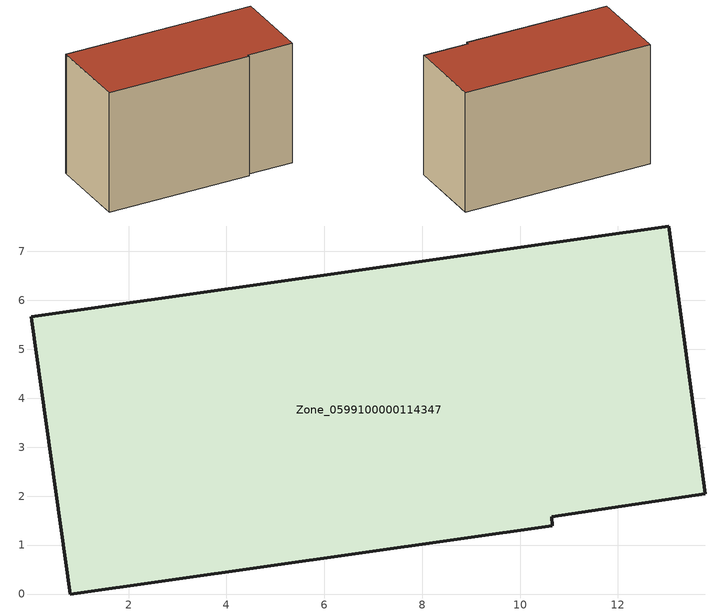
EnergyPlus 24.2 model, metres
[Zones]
Zone_0599100000114347
 floor ground (C_G): 10.65,1.58 10.66,1.4 0.81,0 0.02,5.59 0.01,5.66 13.04,7.52 13.79,2.04 z0
 wall outside (C_F): 0.02,5.59 0.81,0 10.66,1.4 10.65,1.58 13.79,2.04 13.04,7.52 0.01,5.66 0.02,5.59 z0:8.48
 roof outside (C_R): 13.79,2.04 13.04,7.52 0.01,5.66 0.02,5.59 0.81,0 10.66,1.4 10.65,1.58 z8.48
[BUILDING]
Pand.0599100000114347: North Axis=0; Terrain=City; Loads Convergence Tolerance Value=0.04; Temperature Convergence Tolerance Value=0.4; Solar Distribution=FullExterior; Maximum Number of Warmup Days=25; Minimum Number of Warmup Days=1
[Site:Location]
Rotterdam.The.Hague.AP_ZH_NLD Design_Conditions: Latitude=51.96; Longitude=4.45; Time Zone=1; Elevation=-4.5
[SITE:GROUNDTEMPERATURE:BUILDINGSURFACE]
18, 18, 18, 18, 18, 18, 18, 18, 18, 18, 18, 18
[MATERIAL] Thermal Absorptance=0.9; Solar Absorptance=0.7; Visible Absorptance=0.7
Name | Roughness | Thickness | Conductivity | Density | Specific Heat
G.TI.1992-2005 | MediumSmooth | 0.15 | 0.06 | 540 | 1210
F.TI.1992-2005 | Rough | 0.3 | 0.12 | 1920 | 840
R.TI.1992-2005 | MediumRough | 0.2 | 0.08 | 1500 | 1000
[CONSTRUCTION]
C_G: G.TI.1992-2005
C_F: F.TI.1992-2005
C_R: R.TI.1992-2005
[ZONE]
Zone_0599100000114347: Type=1; Multiplier=1; Ceiling Height=Autocalculate; Volume=Autocalculate; Floor Area=autocalculate; Part of Total Floor Area=Yes
[ZONEINFILTRATION:DESIGNFLOWRATE]
Infil_Zone_0599100000114347: Zone or ZoneList or Space or SpaceList=Zone_0599100000114347; Schedule=AlwaysOn; Design Flow Rate Calculation Method=Flow/Area; Flow Rate per Floor Area=0.0015; Constant Term Coefficient=1; Temperature Term Coefficient=0; Velocity Term Coefficient=0; Velocity Squared Term Coefficient=0
[HVACTEMPLATE:ZONE:IDEALLOADSAIRSYSTEM]
Zone_0599100000114347: Maximum Heating Supply Air Temperature=50; Minimum Cooling Supply Air Temperature=13; Maximum Heating Supply Air Humidity Ratio=0.0156; Minimum Cooling Supply Air Humidity Ratio=0.0077; Heating Limit=NoLimit; Cooling Limit=NoLimit; Dehumidification Control Type=ConstantSensibleHeatRatio; Cooling Sensible Heat Ratio=0.7; Dehumidification Setpoint=60; Humidification Control Type=None; Humidification Setpoint=30; Outdoor Air Method=None; Outdoor Air Flow Rate per Person=0.00944; Outdoor Air Flow Rate per Zone Floor Area=0; Outdoor Air Flow Rate per Zone=0; Demand Controlled Ventilation Type=None; Outdoor Air Economizer Type=NoEconomizer; Heat Recovery Type=None; Sensible Heat Recovery Effectiveness=0.7; Latent Heat Recovery Effectiveness=0.65
[ZONECONTROL:THERMOSTAT]
ThermostatControl_Zone_0599100000114347: Zone or ZoneList=Zone_0599100000114347; Control Type Schedule=DualSetpointControlType; Control 1=Thermostat_Zone_0599100000114347; Temperature Difference Between Cutout And Setpoint=0
[THERMOSTATSETPOINT:DUALSETPOINT]
Thermostat_Zone_0599100000114347: Heating Setpoint Temperature Schedule=HeatingSetpoint_Zone_0599100000114347; Cooling Setpoint Temperature Schedule=CoolingSetpoint_Zone_0599100000114347
[SCHEDULE:COMPACT]
HeatingSetpoint_Zone_0599100000114347: Through: 12/31, For: AllDays, Until: 24:00, 21
CoolingSetpoint_Zone_0599100000114347: Through: 12/31, For: AllDays, Until: 24:00, 24
DualSetpointControlType: Through: 12/31, For: AllDays, Until: 24:00, 4
AlwaysOn: Through: 12/31, For: AllDays, Until: 24:00, 1
